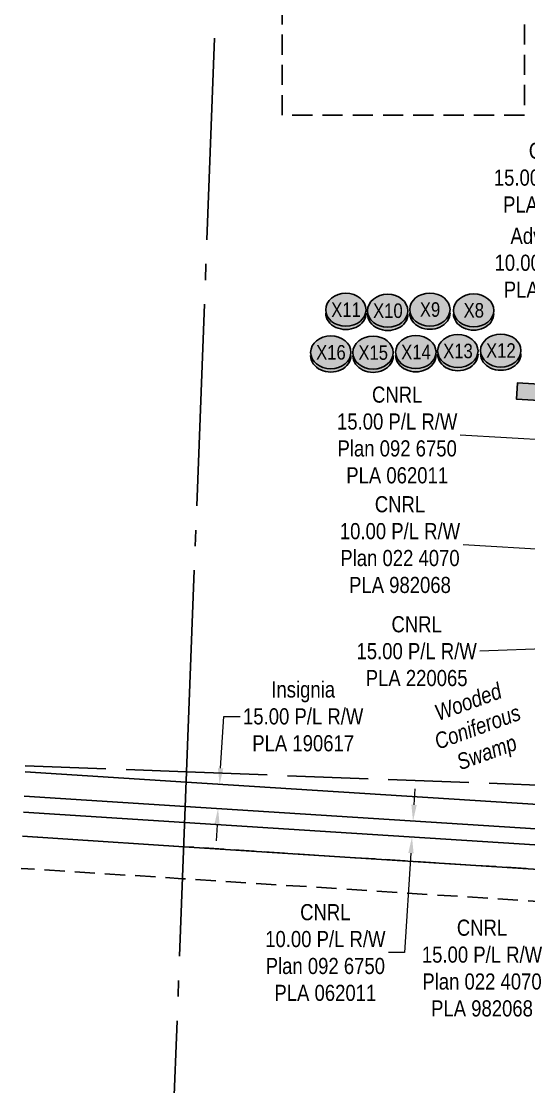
# Model space of a CAD drawing. Extents: x 331629 to 337523, y 6158057 to 6163201.
# Drawn here: x 333278 to 333592, y 6160443 to 6161103 of the extents above; entities that cross this region are included whole.
import ezdxf
from ezdxf.enums import TextEntityAlignment as Align

# ---------------------------------------------------------------- set-up
doc = ezdxf.new("R2010")
doc.units = 0
doc.header["$LTSCALE"] = 5
doc.header["$PDSIZE"] = 5
for name, pattern in [('foc-ACCESSROAD', [3.75, 2.5, -1.25]), ('foc-QUARTERLINE', [33, 25, -3, 2, -3]), ('foc-UNSURVEYED', [12.5, 10, -2.5])]:
    doc.linetypes.add(name, pattern=pattern)
doc.layers.get('Defpoints').update_dxf_attribs({"color": 9})
for name, color, linetype in [('C-AR', 13, 'foc-ACCESSROAD'), ('C-RW', 13, 'Continuous'), ('F-RW', 190, 'Continuous'), ('F-WS', 190, 'foc-ACCESSROAD'), ('L-QSEC', 8, 'foc-QUARTERLINE'), ('L-USEC', 7, 'foc-UNSURVEYED'), ('P-CROSSINGS', 250, 'Continuous'), ('P-TEMP-BLUE', 146, 'Continuous'), ('WETLAND-T', 146, 'Continuous')]:
    doc.layers.add(name, color=color, linetype=linetype)
doc.layers.add('C-RW-T', color=13, linetype='Continuous', lineweight=9)
doc.layers.add('F-RW-T', color=190, linetype='Continuous', lineweight=9)
doc.layers.add('P-TEMP-BLUE-H', color=7, linetype='Continuous', true_color=0x99e6ff)
doc.styles.add('80CG', font='ARIALN.TTF', dxfattribs={"height": 10})
doc.styles.add('80L', font='ARIALN.TTF', dxfattribs={"height": 10})
doc.styles.add('Crossing', font='ARIALN.TTF', dxfattribs={"height": 10})
doc.dimstyles.new('Compass 5 000', dxfattribs={"dimscale": 5, "dimtxt": 9, "dimasz": 2, "dimexe": 0.2, "dimexo": 0.0625, "dimgap": 0.5, "dimtad": 0, "dimtih": 1, "dimtoh": 1, "dimzin": 0, "dimdsep": 46, "dimtxsty": '80CG', "dimcen": 0.1, "dimse1": 1, "dimse2": 1, "dimclrd": 256, "dimclrt": 256, "dimaunit": 1, "dimadec": 4, "dimazin": 0, "dimtfac": 0.06, "dimtofl": 0, "dimtmove": 0, "dimatfit": 1, "dimfxl": 0.2, "dimtolj": 1, "dimtzin": 0, "dimlwd": -1, "dimarcsym": 0})

# ---------------------------------------------------------------- blocks, each defined once
blk = doc.blocks.new('*D381')
at = {"layer": 'Defpoints', "color": 0, "transparency": 16777216}
for p in [(333824.31, 6160943.1), (333820.11, 6160872.46), (333830.09, 6160871.87)]:
    blk.add_point(p, dxfattribs=at)
at = {"layer": 'F-RW-T', "transparency": 16777216}
for p, q in [((333814.33, 6160943.7), (333647.29, 6160953.63)), ((333844.27, 6160941.92), (333854.26, 6160941.32))]:
    blk.add_line(p, q, dxfattribs=at)
for points in [[(333814.43, 6160945.36), (333814.23, 6160942.03), (333824.31, 6160943.1)], [(333844.37, 6160943.58), (333844.17, 6160940.25), (333834.29, 6160942.51)]]:
    blk.add_solid(points, dxfattribs=at)
at = {"layer": 'F-RW-T', "transparency": 16777216, "insert": (333608.2, 6160953.63), "char_height": 10, "attachment_point": 5, "style": '80CG'}
blk.add_mtext('\\A1;Advantage\\P10.00 P/L R/W\\PPLA 041568', dxfattribs=at)
blk = doc.blocks.new('*D382')
at = {"layer": 'C-RW-T', "transparency": 16777216}
for p, q in [((333792.7, 6160832.49), (333549.75, 6160846.91)), ((333827.63, 6160830.42), (333837.62, 6160829.82))]:
    blk.add_line(p, q, dxfattribs=at)
for points in [[(333792.8, 6160834.15), (333792.6, 6160830.83), (333802.68, 6160831.9)], [(333827.73, 6160832.08), (333827.53, 6160828.75), (333817.65, 6160831.01)]]:
    blk.add_solid(points, dxfattribs=at)
at = {"layer": 'Defpoints', "color": 0, "transparency": 16777216}
for p in [(333802.68, 6160831.9), (333799.81, 6160783.54), (333814.78, 6160782.65)]:
    blk.add_point(p, dxfattribs=at)
at = {"layer": 'C-RW-T', "transparency": 16777216, "insert": (333510.66, 6160846.91), "char_height": 10, "attachment_point": 5, "style": '80CG'}
blk.add_mtext('\\A1;CNRL\\P15.00 P/L R/W\\PPlan 092 6750\\PPLA 062011', dxfattribs=at)
blk = doc.blocks.new('*D383')
at = {"layer": 'C-RW-T', "transparency": 16777216}
for p, q in [((333521.1, 6160617.73), (333521.74, 6160627.7)), ((333519.19, 6160587.79), (333515.26, 6160526.15)), ((333515.26, 6160526.15), (333505.26, 6160526.15))]:
    blk.add_line(p, q, dxfattribs=at)
for points in [[(333519.44, 6160617.83), (333522.76, 6160617.62), (333520.46, 6160607.75)], [(333517.53, 6160587.9), (333520.85, 6160587.68), (333519.83, 6160597.77)]]:
    blk.add_solid(points, dxfattribs=at)
at = {"layer": 'Defpoints', "color": 0, "transparency": 16777216}
for p in [(333527.1, 6160607.32), (333519.83, 6160597.77), (333526.47, 6160597.35)]:
    blk.add_point(p, dxfattribs=at)
at = {"layer": 'C-RW-T', "transparency": 16777216, "insert": (333466.17, 6160526.15), "char_height": 10, "attachment_point": 5, "style": '80CG'}
blk.add_mtext('\\A1;CNRL\\P10.00 P/L R/W\\PPlan 092 6750\\PPLA 062011', dxfattribs=at)
blk = doc.blocks.new('*D389')
at = {"layer": 'Defpoints', "color": 0, "transparency": 16777216}
for p in [(333400.69, 6160630.39), (333575.19, 6160619.31), (333574.24, 6160604.32)]:
    blk.add_point(p, dxfattribs=at)
at = {"layer": 'F-RW-T', "transparency": 16777216}
for p, q in [((333401.32, 6160640.37), (333403.36, 6160672.51)), ((333403.36, 6160672.51), (333413.36, 6160672.51)), ((333399.1, 6160605.42), (333398.47, 6160595.44))]:
    blk.add_line(p, q, dxfattribs=at)
for points in [[(333399.66, 6160640.48), (333402.98, 6160640.27), (333400.69, 6160630.39)], [(333397.44, 6160605.53), (333400.76, 6160605.32), (333399.73, 6160615.4)]]:
    blk.add_solid(points, dxfattribs=at)
at = {"layer": 'F-RW-T', "transparency": 16777216, "insert": (333452.45, 6160672.51), "char_height": 10, "attachment_point": 5, "style": '80CG'}
blk.add_mtext('\\A1;Insignia\\P15.00 P/L R/W\\PPLA 190617', dxfattribs=at)
blk = doc.blocks.new('*D391')
at = {"layer": 'C-RW-T', "transparency": 16777216}
for p, q in [((333754.59, 6160720.44), (333561.79, 6160712.92)), ((333789.56, 6160721.81), (333799.55, 6160722.2))]:
    blk.add_line(p, q, dxfattribs=at)
for points in [[(333789.49, 6160723.47), (333789.62, 6160720.14), (333779.57, 6160721.42)], [(333754.52, 6160722.11), (333754.65, 6160718.78), (333764.58, 6160720.83)]]:
    blk.add_solid(points, dxfattribs=at)
at = {"layer": 'Defpoints', "color": 0, "transparency": 16777216}
for p in [(333763.99, 6160735.91), (333778.98, 6160736.5), (333764.58, 6160720.83)]:
    blk.add_point(p, dxfattribs=at)
at = {"layer": 'C-RW-T', "transparency": 16777216, "insert": (333522.71, 6160712.92), "char_height": 10, "attachment_point": 5, "style": '80CG'}
blk.add_mtext('\\A1;CNRL\\P15.00 P/L R/W\\PPLA 220065', dxfattribs=at)
blk = doc.blocks.new('*D393')
at = {"layer": 'C-RW-T', "transparency": 16777216}
for p, q in [((333747.6, 6161000.4), (333646.82, 6161006.4)), ((333782.54, 6160998.32), (333792.52, 6160997.73))]:
    blk.add_line(p, q, dxfattribs=at)
for points in [[(333747.7, 6161002.06), (333747.5, 6160998.74), (333757.58, 6160999.81)], [(333782.64, 6160999.98), (333782.44, 6160996.66), (333772.56, 6160998.91)]]:
    blk.add_solid(points, dxfattribs=at)
at = {"layer": 'Defpoints', "color": 0, "transparency": 16777216}
for p in [(333757.58, 6160999.81), (333754.9, 6160954.75), (333769.87, 6160953.86)]:
    blk.add_point(p, dxfattribs=at)
at = {"layer": 'C-RW-T', "transparency": 16777216, "insert": (333607.74, 6161006.4), "char_height": 10, "attachment_point": 5, "style": '80CG'}
blk.add_mtext('\\A1;CNRL\\P15.00 P/L R/W\\PPLA 230131', dxfattribs=at)
blk = doc.blocks.new('*D398')
at = {"layer": 'C-RW-T', "transparency": 16777216}
for p, q in [((333813.64, 6160763.41), (333551.47, 6160778.97)), ((333844.19, 6160761.59), (333854.17, 6160761))]:
    blk.add_line(p, q, dxfattribs=at)
for points in [[(333813.73, 6160765.07), (333813.54, 6160761.74), (333823.62, 6160762.81)], [(333844.29, 6160763.26), (333844.09, 6160759.93), (333834.21, 6160762.19)]]:
    blk.add_solid(points, dxfattribs=at)
at = {"layer": 'Defpoints', "color": 0, "transparency": 16777216}
for p in [(333827.6, 6160829.94), (333838.19, 6160829.31), (333823.62, 6160762.81)]:
    blk.add_point(p, dxfattribs=at)
at = {"layer": 'C-RW-T', "transparency": 16777216, "insert": (333512.39, 6160778.97), "char_height": 10, "attachment_point": 5, "style": '80CG'}
blk.add_mtext('\\A1;CNRL\\P10.00 P/L R/W\\PPlan 022 4070\\PPLA 982068', dxfattribs=at)
blk = doc.blocks.new('*D399')
at = {"layer": 'C-RW-T', "transparency": 16777216}
for p, q in [((333617.69, 6160601.55), (333618.32, 6160611.53)), ((333615.47, 6160566.64), (333612.28, 6160516.53)), ((333612.28, 6160516.53), (333602.28, 6160516.53))]:
    blk.add_line(p, q, dxfattribs=at)
for points in [[(333616.03, 6160601.66), (333619.35, 6160601.45), (333617.05, 6160591.57)], [(333613.8, 6160566.74), (333617.13, 6160566.53), (333616.1, 6160576.62)]]:
    blk.add_solid(points, dxfattribs=at)
at = {"layer": 'Defpoints', "color": 0, "transparency": 16777216}
for p in [(333592.87, 6160593.11), (333591.92, 6160578.16), (333616.1, 6160576.62)]:
    blk.add_point(p, dxfattribs=at)
at = {"layer": 'C-RW-T', "transparency": 16777216, "insert": (333563.19, 6160516.53), "char_height": 10, "attachment_point": 5, "style": '80CG'}
blk.add_mtext('\\A1;CNRL\\P15.00 P/L R/W\\PPlan 022 4070\\PPLA 982068', dxfattribs=at)
blk = doc.blocks.new('xing2')
h = blk.add_hatch(color=50)
h.dxf.hatch_style = 1
edge = h.paths.add_edge_path()
edge.add_ellipse((0, 0), major_axis=(-12.5, 0), ratio=0.816297, start_angle=0, end_angle=360)
h = blk.add_hatch(color=250)
h.dxf.hatch_style = 1
edge = h.paths.add_edge_path()
edge.add_ellipse((0, -2.05), major_axis=(-12.5, 0), ratio=0.816297, start_angle=0, end_angle=180)
edge.add_line((12.5, -2.05), (12.5, 0))
edge.add_ellipse((0, 0), major_axis=(-12.5, 0), ratio=0.816297, start_angle=0, end_angle=180, ccw=False)
edge.add_line((-12.5, 0), (-12.5, -2.05))
at = {"color": 250}
blk.add_ellipse((0, 0), major_axis=(-12.5, 0), ratio=0.816297, dxfattribs=at)
blk.add_ellipse((0, -2.05), major_axis=(-12.5, 0), ratio=0.816297, start_param=0, end_param=3.141593, dxfattribs=at)
at = {"color": 250, "style": 'Crossing'}
blk.add_attdef('CROSSING', text='', height=9, dxfattribs=at).set_placement((0.09, 0.02), align=Align.MIDDLE_CENTER)
at = {"color": 250, "style": 'Crossing', "flags": 1}
for tag, p in [('OWNER', (0.09, -12.49)), ('DESCRIPTION', (0.09, -25.77)), ('LOCATION', (0.09, -39.3)), ('DWG_REF', (0.09, -52.84))]:
    blk.add_attdef(tag, text='', height=9, dxfattribs=at).set_placement(p, align=Align.MIDDLE_CENTER)

msp = doc.modelspace()

# ---------------------------------------------------------------- hatches: boundary and pattern name
at = {"layer": 'P-TEMP-BLUE-H'}
h = msp.add_hatch(color=256, dxfattribs=at)
h.dxf.hatch_style = 1
h.paths.add_polyline_path([(333734.23, 6160860.291), (333734.826, 6160870.274), (333585.092, 6160879.203), (333584.496, 6160869.221)])

# ---------------------------------------------------------------- linework, layer by layer
at = {"layer": 'C-AR', "flags": 128}
msp.add_lwpolyline([(333278.674, 6160598.23), (333378.481, 6160591.809), (333471.746, 6160585.808), (333766.741, 6160567.028), (333781.681, 6160566.077), (333795.974, 6160565.167), (333812.267, 6160564.13), (333826.61, 6160563.217), (333833.364, 6160562.786), (333831.06, 6160528.089), (333821.183, 6160539.219), (333817.129, 6160543.786), (333803.305, 6160544.673), (333780.315, 6160546.148), (333765.378, 6160547.107), (333377.725, 6160571.974), (333277.917, 6160578.377)], dxfattribs=at)
at = {"layer": 'C-RW'}
for points in [[(333279.628, 6160623.207), (333379.435, 6160616.791), (333473.348, 6160610.749), (333768.446, 6160591.934)], [(333279.246, 6160613.22), (333379.054, 6160606.798), (333472.708, 6160600.774), (333767.763, 6160581.959)], [(333767.763, 6160581.959), (333472.708, 6160600.774), (333379.054, 6160606.798), (333279.246, 6160613.22)], [(333766.741, 6160567.028), (333471.746, 6160585.808), (333378.481, 6160591.809), (333278.674, 6160598.23)]]:
    msp.add_lwpolyline(points, dxfattribs=at)
at = {"layer": 'F-RW'}
for points in [[(333280.2, 6160638.205), (333380.007, 6160631.783), (333474.301, 6160625.716), (333750.845, 6160608.148)], [(333845.512, 6160441.809), (333825.685, 6160447.119), (333809.753, 6160451.386), (333804.663, 6160452.75), (333805.232, 6160462.265), (333809.178, 6160528.255), (333803.305, 6160544.673), (333795.974, 6160565.167), (333790.485, 6160580.511), (333786.818, 6160590.762), (333783.494, 6160590.975), (333782.375, 6160591.046), (333768.446, 6160591.934), (333473.348, 6160610.749), (333379.435, 6160616.791), (333279.628, 6160623.207)]]:
    msp.add_lwpolyline(points, dxfattribs=at)
at = {"layer": 'F-WS', "flags": 128}
msp.add_lwpolyline([(333439.401, 6161045.153), (333439.401, 6161195.153), (333589.401, 6161195.153), (333589.401, 6161045.153), (333439.401, 6161045.153)], close=True, dxfattribs=at)
at = {"layer": 'L-QSEC'}
for p, q in [((333380.251, 6160638.17), (333409.407, 6161401.931)), ((333350.72, 6159864.423), (333380.251, 6160638.17))]:
    msp.add_line(p, q, dxfattribs=at)
at = {"layer": 'L-USEC'}
for p, q in [((333280.343, 6160641.944), (333380.251, 6160638.17)), ((333380.251, 6160638.17), (333782.759, 6160622.964))]:
    msp.add_line(p, q, dxfattribs=at)
at = {"layer": 'P-TEMP-BLUE', "flags": 128}
msp.add_lwpolyline([(333734.23, 6160860.291), (333734.826, 6160870.274), (333585.092, 6160879.203), (333584.496, 6160869.221)], close=True, dxfattribs=at)

# ---------------------------------------------------------------- block references
at = {"layer": 'P-CROSSINGS', "xscale": 0.99980322, "yscale": 0.99980322, "zscale": 0.99980322}
for p, values in [((333478.89, 6160924.56), {'CROSSING': 'X11'}), ((333504.805, 6160923.951), {'CROSSING': 'X10'}), ((333530.916, 6160924.69), {'CROSSING': 'X9'}), ((333558.017, 6160924.19), {'CROSSING': 'X8'}), ((333469.538, 6160898.178), {'CROSSING': 'X16'}), ((333495.719, 6160898.02), {'CROSSING': 'X15'}), ((333522.212, 6160898.345), {'CROSSING': 'X14'}), ((333548.211, 6160899.011), {'CROSSING': 'X13'}), ((333574.785, 6160899.286), {'CROSSING': 'X12'})]:
    msp.add_blockref('xing2', p, dxfattribs=at).add_auto_attribs(values)

# ---------------------------------------------------------------- texts
at = {"layer": 'WETLAND-T', "insert": (333537.557, 6160680.808), "char_height": 9.99799, "attachment_point": 1, "rotation": 20, "style": '80L'}
msp.add_mtext_dynamic_manual_height_columns('\\pi-5.072;{\\fArial Narrow|b0|i1|c0|p34;Wooded \\P\\pi-11.339;Coniferous \\P\\pi-2.743;Swamp}', width=31.64161, gutter_width=50, heights=[0], dxfattribs=at)

# ---------------------------------------------------------------- dimensions: what is measured, and where the dimension line sits
at = {"layer": 'C-RW-T'}
for base, p1, p2, angle, text, picture, middle in [((333757.579, 6160999.805), (333769.874, 6160953.857), (333754.897, 6160954.749), 176.594191, 'CNRL\\P15.00 P/L R/W\\PPLA 230131', '*D393', (333607.739, 6161006.396)), ((333802.682, 6160831.897), (333814.781, 6160782.652), (333799.812, 6160783.541), 176.603459, 'CNRL\\P15.00 P/L R/W\\PPlan 092 6750\\PPLA 062011', '*D382', (333510.662, 6160846.909)), ((333823.618, 6160762.814), (333838.19, 6160829.313), (333827.602, 6160829.941), 176.603598, 'CNRL\\P10.00 P/L R/W\\PPlan 022 4070\\PPLA 982068', '*D398', (333512.387, 6160778.965)), ((333764.578, 6160720.834), (333778.979, 6160736.497), (333763.989, 6160735.912), 182.23565, 'CNRL\\P15.00 P/L R/W\\PPLA 220065', '*D391', (333522.707, 6160712.917)), ((333519.827, 6160597.769), (333527.103, 6160607.322), (333526.467, 6160597.346), 266.351423, 'CNRL\\P10.00 P/L R/W\\PPlan 092 6750\\PPLA 062011', '*D383', (333466.174, 6160526.148)), ((333616.102, 6160576.618), (333592.868, 6160593.111), (333591.916, 6160578.157), 266.357367, 'CNRL\\P15.00 P/L R/W\\PPlan 022 4070\\PPLA 982068', '*D399', (333563.191, 6160516.531))]:
    dim = msp.add_linear_dim(base=base, p1=p1, p2=p2, angle=angle, text=text, dimstyle='Compass 5 000', dxfattribs=at)
    dim.commit()
    dim.dimension.update_dxf_attribs({"geometry": picture, "text_midpoint": middle, "dimtype": 161})
at = {"layer": 'F-RW-T'}
for base, p1, p2, angle, text, picture, middle in [((333824.312, 6160943.104), (333830.09, 6160871.867), (333820.111, 6160872.46), 176.596577, 'Advantage\\P10.00 P/L R/W\\PPLA 041568', '*D381', (333608.205, 6160953.631)), ((333400.686, 6160630.393), (333574.24, 6160604.317), (333575.192, 6160619.307), 86.364917, 'Insignia\\P15.00 P/L R/W\\PPLA 190617', '*D389', (333452.448, 6160672.512))]:
    dim = msp.add_linear_dim(base=base, p1=p1, p2=p2, angle=angle, text=text, dimstyle='Compass 5 000', dxfattribs=at)
    dim.commit()
    dim.dimension.update_dxf_attribs({"geometry": picture, "text_midpoint": middle, "dimtype": 161})

doc.saveas('drawing.dxf')
